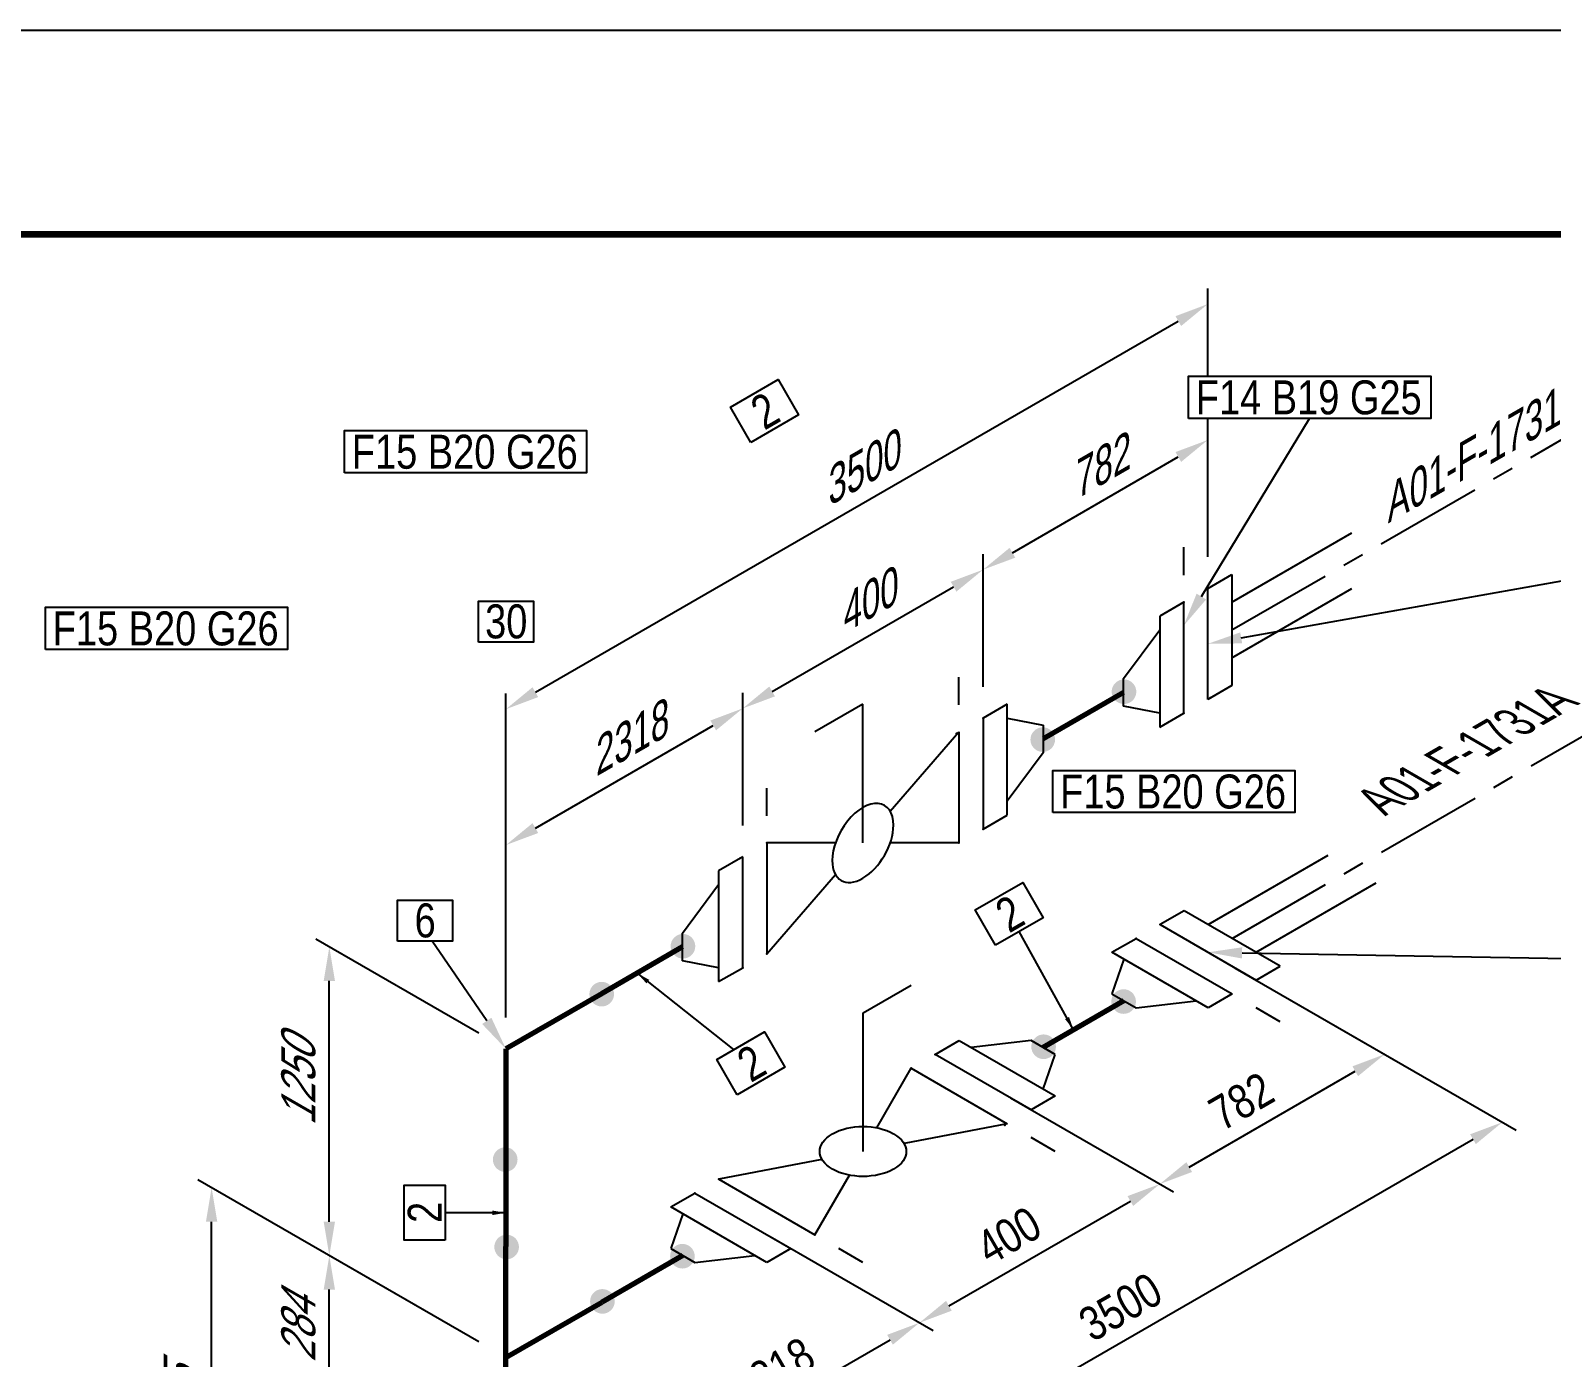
# Model space of a CAD drawing. Header units: millimetres. Extents: x 0 to 594, y 0 to 420.
# Drawn here: x 186 to 297.9, y 322.3 to 420 of the extents above; entities that cross this region are included whole.
import ezdxf
from ezdxf import colors
from ezdxf.entities.mleader import LeaderData, LeaderLine
from ezdxf.enums import TextEntityAlignment as Align
from ezdxf.math import Vec2, Vec3

# ---------------------------------------------------------------- set-up
doc = ezdxf.new("R2010")
doc.units = ezdxf.units.MM
doc.header["$LTSCALE"] = 0.25
doc.linetypes.add('CENTER', pattern=[50.800000000000004, 31.75, -6.35, 6.35, -6.35])
doc.linetypes.add('DASHED2', pattern=[9.524999999999999, 6.35, -3.175])
for name, color, linetype in [('기기', 6, 'Continuous'), ('밸브', 4, 'Continuous'), ('연속', 7, 'DASHED2'), ('열 추적 선', 7, 'CENTER'), ('용접', 1, 'Continuous'), ('주석', 7, 'Continuous'), ('치수', 1, 'Continuous')]:
    doc.layers.add(name, color=color, linetype=linetype)
doc.layers.add('파이프', color=3, linetype='Continuous', lineweight=70)
doc.styles.add('AdskIsoAnnotation', font='arial.ttf', dxfattribs={"width": 0.8, "height": 1})
doc.styles.add('AdskIsoMetric', font='arial.ttf', dxfattribs={"width": 0.8, "height": 2.5})
doc.styles.add('AdskIsoMetric-30', font='arial.ttf', dxfattribs={"width": 0.8, "height": 2.5})
doc.styles.add('AdskIsoMetric30', font='arial.ttf', dxfattribs={"width": 0.8, "oblique": 30, "height": 2.5})
doc.styles.get("Standard").update_dxf_attribs({"font": 'arial.ttf'})
doc.dimstyles.new('AdskIsoMetric', dxfattribs={"dimtxt": 2.5, "dimasz": 2.5, "dimexe": 1, "dimexo": 2, "dimgap": 0.8, "dimtad": 1, "dimdec": 0, "dimrnd": 1, "dimzin": 0, "dimdsep": 46, "dimtxsty": 'AdskIsoMetric', "dimcen": 0, "dimclrt": 7, "dimadec": 0, "dimazin": 0, "dimtfac": 1, "dimtdec": 0, "dimtmove": 1, "dimatfit": 3, "dimfxl": 0, "dimfrac": 2, "dimtolj": 1, "dimtzin": 0, "dimarcsym": 0})

# ---------------------------------------------------------------- blocks, each defined once
blk = doc.blocks.new('끝 장비-1-IsoRight')
at = {"color": 0, "linetype": 'ByBlock', "lineweight": -2, "extrusion": (0.7071067811865476, 0.408248290463863, -0.5773502691896257)}
for p, q in [((-0.08838834764831845, 0.1530931089239486), (-0.5303300858899107, 0.4082482904638631)), ((0, 0.2041241452319315), (-0.08838834764831843, 0.2551551815399144)), ((-0.08838834764831843, 0.2551551815399144), (-0.08838834764831845, -0.1530931089239486)), ((-0.0883883476483184, -0.0510310363079829), (-0.5303300858899107, 0.2041241452319315)), ((0, -0.2041241452319315), (0, 0.2041241452319315)), ((-0.08838834764831845, -0.1530931089239486), (0, -0.2041241452319315))]:
    blk.add_line(p, q, dxfattribs=at)
blk = doc.blocks.new('끝 장비-1-IsoLeft')
at = {"color": 0, "linetype": 'ByBlock', "lineweight": -2, "extrusion": (0, 0.816496580927726, 0.5773502691896257)}
for p, q in [((0, 0.1020620726159658), (-0.4419417382415925, 0.3572172541558802)), ((-0.1767766952966369, -1.308410382236479e-17), (-0.6187184335382294, 0.2551551815399145)), ((-0.2651650429449555, -0.05103103630798293), (0.08838834764831839, 0.1530931089239487)), ((0.08838834764831839, 0.1530931089239487), (0.1767766952966369, 0.1020620726159658)), ((0.1767766952966369, 0.1020620726159658), (-0.1767766952966369, -0.1020620726159658)), ((-0.1767766952966369, -0.1020620726159658), (-0.2651650429449555, -0.05103103630798293))]:
    blk.add_line(p, q, dxfattribs=at)
blk = doc.blocks.new('플랜지WN-1-IsoRight')
at = {"color": 0, "linetype": 'ByBlock', "lineweight": -2, "extrusion": (0.7071067811865476, 0.408248290463863, -0.5773502691896257)}
for p, q in [((0.02209708691207959, 0.1913663861549358), (0.110485434560398, 0.140335349846953)), ((0.02209708691207959, -0.2168819043089272), (0.02209708691207959, 0.1913663861549358)), ((0.02209708691207959, 0.1403353498469529), (-0.1104854345603981, 0.1148198316929615)), ((-0.1104854345603981, 0.1148198316929615), (-0.1104854345603981, 0.01275775907699575)), ((0.110485434560398, 0.140335349846953), (0.1104854345603982, -0.2679129406169102)), ((-0.1104854345603981, 0.01275775907699575), (0.0220970869120796, -0.1658508680009443)), ((0.1104854345603982, -0.2679129406169102), (0.02209708691207959, -0.2168819043089272))]:
    blk.add_line(p, q, dxfattribs=at)
blk = doc.blocks.new('플랜지WN-1-IsoLeft')
at = {"color": 0, "linetype": 'ByBlock', "lineweight": -2, "extrusion": (0, 0.816496580927726, 0.5773502691896257)}
for p, q in [((0.1988737822087165, 0.08930431353897009), (-0.1546796083845573, -0.1148198316929615)), ((-0.1546796083845574, 0.03827327723098715), (-0.06629126073623892, 0.08930431353897006)), ((-0.06629126073623892, 0.08930431353897006), (0.1546796083845573, 0.06378879538497864)), ((0.2872621298570351, 0.03827327723098715), (0.1988737822087165, 0.08930431353897009)), ((-0.1104854345603981, -0.08930431353897006), (-0.1546796083845574, 0.03827327723098715)), ((-0.06629126073623881, -0.1658508680009444), (0.2872621298570351, 0.03827327723098715)), ((-0.1546796083845573, -0.1148198316929615), (-0.06629126073623881, -0.1658508680009444))]:
    blk.add_line(p, q, dxfattribs=at)
blk = doc.blocks.new('개스킷-1-IsoRight')
at = {"color": 0, "linetype": 'ByBlock', "lineweight": -2, "extrusion": (1, 0, 0)}
for p in [(-0.04419417382415923, 0.2296396633859229), (0.04419417382415922, 0.1786086270779401), (-0.05293575327064105, -0.1735616738313713), (0.04419417382415925, -0.229639663385923)]:
    blk.add_point(p, dxfattribs=at)
blk = doc.blocks.new('개스킷-1-IsoLeft')
at = {"color": 0, "linetype": 'ByBlock', "lineweight": -2}
for p in [(0.1238409420259958, 0.132624544016526), (0.2209708691207962, 0.07654655446197435), (-0.2209708691207961, -0.07654655446197436), (-0.1325825214724777, -0.1275775907699572)]:
    blk.add_point(p, dxfattribs=at)
blk = doc.blocks.new('볼 밸브-1-IsoRight')
at = {"color": 0, "linetype": 'ByBlock', "lineweight": -2, "extrusion": (0.7071067811865476, 0.408248290463863, -0.5773502691896257)}
for p, q in [((-0.1005874048326692, 0.1163530573035437), (-0.3535533905862022, 0.4082482904577395)), ((-0.3535533905862022, 0.4082482904577395), (-0.3535533905862023, -2.041971206370991e-12)), ((0.1006348176480118, 6.81143462079328e-05), (0.3535533905932738, -2.040790848612922e-12)), ((-0.3535533905862023, -2.041971206370991e-12), (-0.1006347621483478, -6.82743933664705e-05)), ((0.3535533905932738, -2.040790848612922e-12), (0.3535533905932738, -0.4082482904618222)), ((0.1125395395231741, -0.06497473343818105), (0.1125395395231741, -0.06497473343818105)), ((0.3535533905932738, -0.4082482904618222), (0.1006820197096957, -0.116189436065043))]:
    blk.add_line(p, q, dxfattribs=at)
at = {"linetype": 'ByBlock', "extrusion": (-1.922962686383564e-16, -1.110223024625157e-16, -0.9999999999999997)}
for centre, start_param, end_param in [((3.535769712332928e-12, -2.041302889302434e-12), -0.7853981633974483, 2.356194490192345), ((3.535769712332928e-12, -2.041274034724402e-12), 2.356194490192345, 5.497787143782137)]:
    blk.add_ellipse(centre, major_axis=(-0.07957747154594771, 0.1378322238554481), ratio=0.5773502691896256, start_param=start_param, end_param=end_param, dxfattribs=at)
blk = doc.blocks.new('Operator_Lever-2-IsoLeft')
at = {"color": 0, "linetype": 'ByBlock', "lineweight": -2, "extrusion": (0, -0.816496580927726, -0.5773502691896257)}
for p, q in [((0, 0), (0.4419417382415924, 0.2551551815399143)), ((0.4419417382415924, 0.2551551815399143), (0.6187184335382292, 0.1530931089239486))]:
    blk.add_line(p, q, dxfattribs=at)
blk = doc.blocks.new('볼 밸브-1-IsoLeft')
at = {"color": 0, "linetype": 'ByBlock', "lineweight": -2, "extrusion": (0, 0.816496580927726, 0.5773502691896257)}
for p, q in [((-0.5303300858810719, 0.1020620726129034), (-0.1767766952913329, 0.3061862178427942)), ((-0.1767766952913329, 0.3061862178427942), (-0.05025825371509063, 0.08718639772095713)), ((-0.1510584058491899, 0.02893471923406927), (-0.5303300858810719, 0.1020620726129034)), ((0.5303300858881435, -0.1020620726169861), (0.1509640131385629, -0.0290984687404005)), ((0.05025842006982772, -0.08718636576149677), (0.1767766952984044, -0.3061862178468769)), ((0.1125395395231741, -0.06497473343818108), (0.1125395395231741, -0.06497473343818108)), ((0.1767766952984044, -0.3061862178468769), (0.5303300858881435, -0.1020620726169861))]:
    blk.add_line(p, q, dxfattribs=at)
at = {"linetype": 'ByBlock'}
for centre, start_param, end_param in [((3.535705015120946e-12, -2.041414948160695e-12), -0.7853981633976208, 2.356194490192173), ((3.535680026323355e-12, -2.041429375449711e-12), 2.356194490192173, 5.497787143781965)]:
    blk.add_ellipse(centre, major_axis=(-0.1591549430918954, -9.505841766768172e-15), ratio=0.5773502691896257, start_param=start_param, end_param=end_param, dxfattribs=at)
blk = doc.blocks.new('Operator_Lever-1-IsoLeft')
at = {"color": 0, "linetype": 'ByBlock', "lineweight": -2, "extrusion": (0, 0.816496580927726, 0.5773502691896257)}
for p, q in [((0, 0), (-0.4419417382415922, -0.2551551815399145)), ((-0.4419417382415922, -0.2551551815399145), (-0.2651650429449552, -0.3572172541558802))]:
    blk.add_line(p, q, dxfattribs=at)
blk = doc.blocks.new('*D98')
at = {"layer": 'Defpoints', "color": 0}
for p in [(238.4047555086654, 332.410084324947), (251.3951365654217, 324.9100843249285), (220.9768559470044, 322.3480818216835)]:
    blk.add_point(p, dxfattribs=at)
at = {"layer": '치수', "color": 0, "lineweight": -2}
for p, q in [((240.4047555086657, 331.2553837865638), (252.3951365654218, 324.3327340557369)), ((236.1323005132251, 316.0980818216588), (249.2300730559567, 323.6600843249352)), ((222.9768559470048, 321.1933812833004), (234.9672370037602, 314.2707315524739))]:
    blk.add_line(p, q, dxfattribs=at)
at = {"layer": '치수', "color": 0}
for points in [[(249.0217397226245, 324.0209282431794), (249.4384063892889, 323.2992404066911), (251.3951365654217, 324.9100843249285)], [(235.9239671798928, 316.458925739903), (236.3406338465573, 315.7372379034147), (233.9672370037601, 314.8480818216655)]]:
    blk.add_solid(points, dxfattribs=at)
at = {"layer": '치수', "color": 7, "insert": (240.634005063591, 321.3150239910005), "char_height": 2.5, "attachment_point": 5, "rotation": 29.99999999982226, "style": 'AdskIsoMetric-30'}
blk.add_mtext('\\A1;2318', dxfattribs=at)
blk = doc.blocks.new('*D99')
at = {"layer": 'Defpoints', "color": 0}
for p in [(256.0824250383753, 342.616291586499), (269.0728060951484, 335.11629158649), (238.4047555086653, 332.410084324947)]:
    blk.add_point(p, dxfattribs=at)
at = {"layer": '치수', "color": 0, "lineweight": -2}
for p, q in [((258.0824250383781, 341.4615910481173), (270.0728060951498, 334.5389413172992)), ((253.5602000749042, 326.160084324931), (266.9077425856836, 333.8662915864965)), ((240.4047555086681, 331.2553837865653), (252.3951365654408, 324.3327340557466))]:
    blk.add_line(p, q, dxfattribs=at)
at = {"layer": '치수', "color": 0}
for points in [[(266.6994092523513, 334.2271355047406), (267.1160759190158, 333.5054476682524), (269.0728060951484, 335.11629158649)], [(253.351866741572, 326.5209282431751), (253.7685334082365, 325.7992404066869), (251.3951365654394, 324.9100843249374)]]:
    blk.add_solid(points, dxfattribs=at)
at = {"layer": '치수', "color": 7, "insert": (257.9676718170342, 331.3216365897587), "char_height": 2.5, "attachment_point": 5, "rotation": 29.99999999982936, "style": 'AdskIsoMetric-30'}
blk.add_mtext('\\A1;400', dxfattribs=at)
blk = doc.blocks.new('개스킷 해치 표식-1-IsoRight')
at = {"linetype": 'ByBlock', "lineweight": -2, "extrusion": (0.7071067811865476, 0.408248290463863, -0.5773502691896257)}
blk.add_line((0, 0), (-1.040834085586084e-17, 0.1020620726159658), dxfattribs=at)
blk = doc.blocks.new('*D100')
at = {"layer": 'Defpoints', "color": 0}
for p in [(272.6264411235686, 352.1679837266975), (285.6168221803309, 344.6679837266825), (256.0824250383754, 342.6162915864989)]:
    blk.add_point(p, dxfattribs=at)
at = {"layer": '치수', "color": 0, "lineweight": -2}
for p, q in [((274.6264411235697, 351.0132831883149), (286.6168221803314, 344.0906334574912)), ((271.2378696046028, 336.3662915864774), (283.4517586708662, 343.4179837266889)), ((258.0824250383765, 341.4615910481164), (270.0728060951386, 334.5389413172925))]:
    blk.add_line(p, q, dxfattribs=at)
at = {"layer": '치수', "color": 0}
for points in [[(283.2434253375339, 343.778827644933), (283.6600920041984, 343.0571398084447), (285.6168221803309, 344.6679837266825)], [(271.0295362712705, 336.7271355047215), (271.446202937935, 336.0054476682333), (269.0728060951379, 335.1162915864837)]]:
    blk.add_solid(points, dxfattribs=at)
at = {"layer": '치수', "color": 7, "insert": (275.0776619641711, 341.2010785742865), "char_height": 2.5, "attachment_point": 5, "rotation": 29.999999999831434, "style": 'AdskIsoMetric-30'}
blk.add_mtext('\\A1;782', dxfattribs=at)
blk = doc.blocks.new('*D101')
at = {"layer": 'Defpoints', "color": 0}
for p in [(272.6264411235686, 352.1679837266975), (294.2770762181628, 339.6679837266727), (220.9768559470044, 322.3480818216834)]:
    blk.add_point(p, dxfattribs=at)
at = {"layer": '치수', "color": 0, "lineweight": -2}
for p, q in [((274.6264411235693, 351.0132831883146), (295.2770762181631, 339.0906334574813)), ((244.792554551066, 311.0980818216508), (292.112012708698, 338.4179837266792)), ((222.9768559470051, 321.1933812833006), (243.6274910416016, 309.2707315524658))]:
    blk.add_line(p, q, dxfattribs=at)
at = {"layer": '치수', "color": 0}
for points in [[(291.9036793753658, 338.7788276449233), (292.3203460420303, 338.057139808435), (294.2770762181628, 339.6679837266727)], [(244.5842212177338, 311.4589257398949), (245.0008878843983, 310.7372379034067), (242.6274910416012, 309.8480818216572)]]:
    blk.add_solid(points, dxfattribs=at)
at = {"layer": '치수', "color": 7, "insert": (266.185984116622, 326.0664814082125), "char_height": 2.5, "attachment_point": 5, "rotation": 29.999999999829566, "style": 'AdskIsoMetric-30'}
blk.add_mtext('\\A1;3500', dxfattribs=at)
blk = doc.blocks.new('*D102')
at = {"layer": 'Defpoints', "color": 0}
for p in [(238.3922537776937, 370.1126505488319), (238.3922537777016, 359.1951334534567), (220.9768559470507, 345.0578659232236)]:
    blk.add_point(p, dxfattribs=at)
at = {"layer": '치수', "color": 0, "lineweight": -2}
for p, q in [((238.3922537776999, 361.5045345302163), (238.3922537776928, 371.2673510872118)), ((223.1419194564989, 361.3078659232263), (236.2271902682345, 368.8626505488285)), ((220.976855947049, 347.3672669999833), (220.976855947039, 361.2125664616027))]:
    blk.add_line(p, q, dxfattribs=at)
at = {"layer": '치수', "color": 0}
for points in [[(236.0188569349006, 369.2234944670717), (236.4355236015684, 368.5018066305853), (238.3922537776937, 370.1126505488319)], [(222.933586123165, 361.6687098414695), (223.3502527898328, 360.9470220049831), (220.9768559470398, 360.0578659232228)]]:
    blk.add_solid(points, dxfattribs=at)
at = {"layer": '치수', "color": 7, "insert": (229.6845548623763, 367.7031400714305), "char_height": 2.5, "attachment_point": 5, "rotation": 30.000000000090292, "style": 'AdskIsoMetric30'}
blk.add_mtext('\\A1;2318', dxfattribs=at)
blk = doc.blocks.new('*D103')
at = {"layer": 'Defpoints', "color": 0}
for p in [(256.0699233073399, 380.3188578104422), (256.0699233073345, 369.4013407150771), (238.3922537777017, 359.1951334534687)]:
    blk.add_point(p, dxfattribs=at)
at = {"layer": '치수', "color": 0, "lineweight": -2}
for p, q in [((256.0699233073357, 371.7107417918376), (256.0699233073405, 381.4735583488225)), ((240.557317287167, 371.3626505488425), (253.90485979788, 379.0688578104401)), ((238.3922537777028, 361.5045345302291), (238.3922537777077, 371.2673510872206))]:
    blk.add_line(p, q, dxfattribs=at)
at = {"layer": '치수', "color": 0}
for points in [[(253.6965264645464, 379.4297017286834), (254.1131931312137, 378.7080138921967), (256.0699233073399, 380.3188578104422)], [(240.3489839538333, 371.7234944670857), (240.7656506205007, 371.0018066305992), (238.3922537777071, 370.1126505488403)]]:
    blk.add_solid(points, dxfattribs=at)
at = {"layer": '치수', "color": 7, "insert": (247.2310885425181, 377.832651447729), "char_height": 2.5, "attachment_point": 5, "rotation": 30.000000000056275, "style": 'AdskIsoMetric30'}
blk.add_mtext('\\A1;400', dxfattribs=at)
blk = doc.blocks.new('개스킷 해치 표식-1-IsoLeft')
at = {"linetype": 'ByBlock', "lineweight": -2, "extrusion": (0, 0.816496580927726, 0.5773502691896257)}
blk.add_line((0, 0), (-0.08838834764831846, -0.05103103630798289), dxfattribs=at)
blk = doc.blocks.new('*D104')
at = {"layer": 'Defpoints', "color": 0}
for p in [(272.601437661528, 389.8633320729806), (272.6014376615281, 378.9458149776066), (256.0699233073344, 369.4013407150771)]:
    blk.add_point(p, dxfattribs=at)
at = {"layer": '치수', "color": 0, "lineweight": -2}
for p, q in [((272.6014376615281, 381.2552160543672), (272.601437661528, 391.0180326113609)), ((258.2349868167934, 381.5688578104425), (270.4363741520689, 388.6133320729771)), ((256.0699233073344, 371.7107417918378), (256.0699233073344, 381.4735583488193))]:
    blk.add_line(p, q, dxfattribs=at)
at = {"layer": '치수', "color": 0}
for points in [[(270.228040818735, 388.9741759912202), (270.6447074854028, 388.252488154734), (272.601437661528, 389.8633320729806)], [(258.0266534834595, 381.9297017286857), (258.4433201501273, 381.2080138921993), (256.0699233073344, 380.318857810439)]]:
    blk.add_solid(points, dxfattribs=at)
at = {"layer": '치수', "color": 7, "insert": (264.3356804844311, 387.7089767771115), "char_height": 2.5, "attachment_point": 5, "rotation": 30.000000000093003, "style": 'AdskIsoMetric30'}
blk.add_mtext('\\A1;782', dxfattribs=at)
blk = doc.blocks.new('*D105')
at = {"layer": 'Defpoints', "color": 0}
for p in [(272.60143766152, 399.8633320729781), (272.6014376615331, 378.9458149776095), (220.9768559470507, 345.0578659232235)]:
    blk.add_point(p, dxfattribs=at)
at = {"layer": '치수', "color": 0, "lineweight": -2}
for p, q in [((272.6014376615316, 381.255216054369), (272.6014376615192, 401.0180326113579)), ((223.1419194564944, 371.3078659232257), (270.4363741520606, 398.6133320729751)), ((220.9768559470492, 347.367266999983), (220.9768559470343, 371.2125664616025))]:
    blk.add_line(p, q, dxfattribs=at)
at = {"layer": '치수', "color": 0}
for points in [[(270.2280408187268, 398.9741759912183), (270.6447074853944, 398.2524881547319), (272.60143766152, 399.8633320729781)], [(222.9335861231606, 371.668709841469), (223.3502527898282, 370.9470220049825), (220.976855947035, 370.0578659232227)]]:
    blk.add_solid(points, dxfattribs=at)
at = {"layer": '치수', "color": 7, "insert": (246.789146804292, 387.5774962661899), "char_height": 2.5, "attachment_point": 5, "rotation": 30.00000000007966, "style": 'AdskIsoMetric30'}
blk.add_mtext('\\A1;3500', dxfattribs=at)
blk = doc.blocks.new('*D85')
at = {"layer": 'Defpoints', "color": 0}
for p in [(207.9864748902227, 329.8480818216762), (220.9768559470045, 322.3480818216836), (217.4413220410306, 310.7288098688572)]:
    blk.add_point(p, dxfattribs=at)
at = {"layer": '치수', "color": 0, "lineweight": -2}
for p, q in [((218.9768559470045, 323.5027823600603), (206.9864748902227, 330.4254320908645)), ((207.9864748902227, 318.6875684165111), (207.9864748902227, 327.3480818216762)), ((215.4413220410306, 311.8835104072339), (206.9864748902227, 316.7649186856995))]:
    blk.add_line(p, q, dxfattribs=at)
at = {"layer": '치수', "color": 0}
for points in [[(207.569808223556, 327.3480818216762), (208.4031415568893, 327.3480818216762), (207.9864748902227, 329.8480818216762)], [(207.569808223556, 318.6875684165111), (208.4031415568894, 318.6875684165111), (207.9864748902227, 316.1875684165111)]]:
    blk.add_solid(points, dxfattribs=at)
at = {"layer": '치수', "color": 7, "insert": (205.7193227166738, 324.3267660368167), "char_height": 2.5, "attachment_point": 5, "rotation": 90, "style": 'AdskIsoMetric30'}
blk.add_mtext('\\A1;284', dxfattribs=at)
blk = doc.blocks.new('*D107')
at = {"layer": 'Defpoints', "color": 0}
for p in [(207.9864748902484, 352.5578659232131), (220.9768559470508, 345.0578659232237), (220.9768559470045, 322.3480818216836)]:
    blk.add_point(p, dxfattribs=at)
at = {"layer": '치수', "color": 0, "lineweight": -2}
for p, q in [((218.9768559470508, 346.2125664615981), (206.9864748902484, 353.1352161924003)), ((207.9864748902484, 332.3480818216462), (207.9864748902484, 350.0578659232131)), ((218.9768559470045, 323.502782360058), (206.9864748902484, 330.4254320908335))]:
    blk.add_line(p, q, dxfattribs=at)
at = {"layer": '치수', "color": 0}
for points in [[(207.5698082235817, 350.0578659232131), (208.403141556915, 350.0578659232131), (207.9864748902484, 352.5578659232131)], [(207.5698082235817, 332.3480818216462), (208.403141556915, 332.3480818216462), (207.9864748902484, 329.8480818216462)]]:
    blk.add_solid(points, dxfattribs=at)
at = {"layer": '치수', "color": 7, "insert": (205.7201753770029, 342.5114225064974), "char_height": 2.5, "attachment_point": 5, "rotation": 90, "style": 'AdskIsoMetric30'}
blk.add_mtext('\\A1;1250', dxfattribs=at)
blk = doc.blocks.new('*D108')
at = {"layer": 'Defpoints', "color": 0}
for p in [(199.3262208523453, 334.848081821671), (220.9768559470045, 322.3480818216836), (220.9768559469479, 288.275153893318)]:
    blk.add_point(p, dxfattribs=at)
at = {"layer": '치수', "color": 0, "lineweight": -2}
for p, q in [((218.9768559470045, 323.5027823600591), (198.3262208523453, 335.4254320908588)), ((199.3262208523453, 303.2751538932728), (199.3262208523453, 332.348081821671))]:
    blk.add_line(p, q, dxfattribs=at)
at = {"layer": '치수', "color": 0}
for points in [[(198.9095541856786, 332.348081821671), (199.7428875190119, 332.348081821671), (199.3262208523453, 334.848081821671)], [(198.9095541856786, 303.2751538932728), (199.742887519012, 303.2751538932728), (199.3262208523453, 300.7751538932728)]]:
    blk.add_solid(points, dxfattribs=at)
at = {"layer": '치수', "color": 7, "insert": (197.0599213391095, 319.1200664915563), "char_height": 2.5, "attachment_point": 5, "rotation": 90, "style": 'AdskIsoMetric30'}
blk.add_mtext('\\A1;615', dxfattribs=at)
blk = doc.blocks.new('티-1-Iso2DSkew0')
at = {"color": 0, "linetype": 'ByBlock', "lineweight": -2, "extrusion": (-0.7071067811875765, 0.408248290463863, -0.5773502691883655)}
for p, q in [((0, 0), (7.107203714440402e-12, 8.164965809263542)), ((0, 0), (7.071067811855186, 4.082482904602987)), ((-1.286171169567751e-11, -8.164965809254983), (0, 0))]:
    blk.add_line(p, q, dxfattribs=at)
blk = doc.blocks.new('엘보우-2-Iso2DSkew90')
at = {"color": 0, "linetype": 'ByBlock', "lineweight": -2, "extrusion": (0.7071067811875765, -0.4082482904650512, 0.5773502691875254)}
for p, q in [((7.071067811855187, 4.08248290464457), (7.071065753981324e-05, 4.082481716530542e-05)), ((-1.724386285888516e-15, -8.16496343313094e-05), (-1.543121186386998e-11, -8.164965809268349)), ((-1.724447272260718e-15, -8.164963433312242e-05), (-1.724447272260718e-15, -8.164963433312242e-05))]:
    blk.add_line(p, q, dxfattribs=at)
blk = doc.blocks.new('Buttweld')
at = {"lineweight": -2}
blk.add_hatch(color=0, dxfattribs=at).paths.add_polyline_path([(0.04399514976077742, -0.002606086945810659), (0.04330731180660574, 0.005255936846196026), (0.04126469755226539, 0.01287907702365859), (0.03792937079826185, 0.02003170832977988), (0.03340267376025871, 0.0264965016817295), (0.02782214783713649, 0.03207702760485173), (0.02135735448518687, 0.03660372464285486), (0.01420472317906558, 0.03993905139685841), (0.006581583001603011, 0.04198166565119876), (-0.001280440790403681, 0.04266950360537045), (-0.009142464582410366, 0.04198166565119876), (-0.01676560475987293, 0.03993905139685841), (-0.02391823606599422, 0.03660372464285487), (-0.03038302941794385, 0.03207702760485173), (-0.03596355534106607, 0.02649650168172951), (-0.04049025237906921, 0.02003170832977988), (-0.04382557913307276, 0.0128790770236586), (-0.0458681933874131, 0.005255936846196026), (-0.04655603134158478, -0.002606086945810653), (-0.0458681933874131, -0.01046811073781733), (-0.04382557913307276, -0.01809125091527991), (-0.04049025237906921, -0.02524388222140119), (-0.03596355534106607, -0.03170867557335082), (-0.03038302941794385, -0.03728920149647304), (-0.02391823606599425, -0.04181589853447618), (-0.01676560475987292, -0.04515122528847974), (-0.009142464582410366, -0.04719383954282007), (-0.001280440790403688, -0.04788167749699176), (0.006581583001602991, -0.04719383954282008), (0.01420472317906554, -0.04515122528847974), (0.02135735448518687, -0.04181589853447618), (0.02782214783713648, -0.03728920149647305), (0.0334026737602587, -0.03170867557335083), (0.03792937079826184, -0.02524388222140123), (0.04126469755226539, -0.0180912509152799), (0.04330731180660574, -0.01046811073781735)], is_closed=False, flags=0)
blk = doc.blocks.new('AnnoRect')
at = {"color": 0, "linetype": 'ByBlock', "lineweight": -2}
blk.add_wipeout([(-0.8095147142857141, -0.5999939999999999), (-0.8095147142857141, 0.5999939999999997), (0.8095147142857136, 0.5999939999999997), (0.8095147142857136, -0.5999939999999997)], dxfattribs=at)
blk.add_lwpolyline([(-0.8095147142857141, -0.5999939999999999), (-0.8095147142857141, 0.5999940000000001), (0.8095147142857141, 0.5999940000000004), (0.8095147142857141, -0.5999939999999997)], close=True, dxfattribs=at)
at = {"color": 0, "linetype": 'ByBlock', "lineweight": -2, "style": 'AdskIsoAnnotation', "width": 0.8}
blk.add_attdef('XX', text='', height=1, dxfattribs=at).set_placement((0, 0), align=Align.MIDDLE_CENTER)

msp = doc.modelspace()

# ---------------------------------------------------------------- linework, layer by layer
msp.add_lwpolyline([(0, 0), (594, 0), (594, 420), (0, 420)], close=True)
at = {"const_width": 0.5}
msp.add_lwpolyline([(15, 15), (579, 15), (579, 405.0000000000001), (15, 405)], close=True, dxfattribs=at)
at = {"layer": '파이프'}
for points in [[(266.4142533261663, 371.2911595314129), (260.4893406897579, 367.8704096258464)], [(233.9728363953006, 352.5610987334315), (228.0479237589032, 349.140348827865)], [(266.4392567881703, 348.595811185149), (260.5018424207963, 345.1678434018852)], [(220.9768559470328, 336.8929001139316), (220.9768559470219, 330.5130476309444)], [(233.9853381262444, 329.8585325095649), (228.047923758874, 326.4305647262975)]]:
    msp.add_lwpolyline(points, dxfattribs=at)

# ---------------------------------------------------------------- block references
at = {"layer": '밸브', "xscale": 20, "yscale": 20, "zscale": 20}
for name, p, rotation in [('개스킷-1-IsoLeft', (271.7175541850551, 374.3530217098941), 239.9999999998556), ('플랜지WN-1-IsoLeft', (268.6239620173691, 372.5669354391177), 59.99999999994222), ('볼 밸브-1-IsoLeft', (247.2310885425181, 360.2157541796372), 240.0000000000361), ('Operator_Lever-1-IsoLeft', (247.2310885425181, 360.2157541796372), 240.0000000000361), ('플랜지WN-1-IsoLeft', (258.2796319985528, 366.5946337181439), 240.0000000000577), ('개스킷-1-IsoLeft', (255.1860398308615, 364.8085474473646), 59.99999999985557), ('개스킷-1-IsoLeft', (239.2761372541745, 355.6229609119098), 59.99999999985557), ('플랜지WN-1-IsoLeft', (236.182545086504, 353.8368746411304), 59.99999999999999), ('개스킷-1-IsoRight', (271.7425576470855, 351.6576733636236), 60.00000000014442), ('플랜지WN-1-IsoRight', (268.6489654793892, 349.8715870928472), 59.99999999988447), ('Operator_Lever-2-IsoLeft', (247.2435902735178, 337.5131879557215), 59.9999999999278), ('플랜지WN-1-IsoRight', (258.2921337295834, 343.8920674941866), 239.9999999998267), ('볼 밸브-1-IsoRight', (247.2435902735178, 337.5131879557215), 59.99999999989169), ('개스킷-1-IsoRight', (255.1985415618819, 342.1059812234132), 59.99999999985559), ('개스킷-1-IsoRight', (239.288638985159, 332.9203946880268), 60.00000000028883), ('플랜지WN-1-IsoRight', (236.1950468174523, 331.1343084172563), 59.99999999999999)]:
    msp.add_blockref(name, p, dxfattribs=dict(at, rotation=rotation))
at = {"layer": '연속', "xscale": 20, "yscale": 20, "zscale": 20}
for name, p, rotation in [('끝 장비-1-IsoLeft', (272.6014376615331, 374.8633320729769), 240.0000000000395), ('끝 장비-1-IsoRight', (272.6264411235686, 352.1679837266975), 239.9999999998962)]:
    msp.add_blockref(name, p, dxfattribs=dict(at, rotation=rotation))
at = {"layer": '용접', "xscale": 20, "yscale": 20, "zscale": 20}
for p, rotation in [((266.4142533261663, 371.2911595314092), 180), ((233.9728363953012, 352.5610987334279), 180), ((260.5018424207965, 345.1678434018892), 180), ((220.9768559470352, 336.8929001139315), 270), ((220.9768559470199, 330.5130476309459), 90), ((228.047923758875, 326.4305647263013), 180)]:
    msp.add_blockref('Buttweld', p, dxfattribs=dict(at, rotation=rotation))
for p in [(260.4893406897556, 367.8704096258465), (228.0479237589008, 349.1403488278593), (266.439256788171, 348.5958111851535), (233.9853381262444, 329.8585325095627)]:
    msp.add_blockref('Buttweld', p, dxfattribs=at)
at = {"layer": '치수', "xscale": 20, "yscale": 20, "zscale": 20}
for name, p, rotation in [('개스킷 해치 표식-1-IsoLeft', (270.8336707085667, 379.9251942514528), 240.0000000000463), ('개스킷 해치 표식-1-IsoLeft', (270.8336707085667, 379.9251942514528), 240.0000000000395), ('개스킷 해치 표식-1-IsoLeft', (254.3021563543784, 370.3807199889203), 240.0000000000288), ('개스킷 해치 표식-1-IsoLeft', (240.1600207306577, 362.2157541796193), 240.0000000000288), ('개스킷 해치 표식-1-IsoRight', (276.1262588841064, 348.106121548223), 239.999999999892), ('개스킷 해치 표식-1-IsoRight', (276.1262588841064, 348.106121548223), 239.9999999998962), ('개스킷 해치 표식-1-IsoRight', (259.5822427988926, 338.5544294080186), 239.9999999998989), ('개스킷 해치 표식-1-IsoRight', (245.4401071751411, 330.3894635987888), 239.9999999998989)]:
    msp.add_blockref(name, p, dxfattribs=dict(at, rotation=rotation))
at = {"layer": '파이프'}
for name, p in [('엘보우-2-Iso2DSkew90', (220.9768559470507, 345.0578659232236)), ('티-1-Iso2DSkew0', (220.9768559470044, 322.3480818216835))]:
    msp.add_blockref(name, p, dxfattribs=at)

# ---------------------------------------------------------------- texts
at = {"layer": '기기', "style": 'AdskIsoMetric-30', "oblique": 329.9999999999999, "width": 0.8}
msp.add_text('A01-F-1731A', height=2.5, rotation=30.00000000002962, dxfattribs=at).set_placement((285.6628229764788, 362.1775244603389))

# ---------------------------------------------------------------- dimensions: what is measured, and where the dimension line sits
at = {"layer": '치수'}
for base, p1, p2, angle, text, override, picture, middle in [((272.60143766152, 399.8633320729781), (220.9768559470507, 345.0578659232236), (272.6014376615331, 378.9458149776096), 30.00000000007966, '3500', {"dimtad": 0, "dimlfac": 56.77009887918716, "dimtxsty": 'AdskIsoMetric30', "dimse1": 0, "dimse2": 0, "dimsd1": 0, "dimsd2": 0, "dimtmove": 1}, '*D105', (246.789146804292, 387.5774962661899)), ((272.601437661528, 389.8633320729806), (256.0699233073344, 369.4013407150771), (272.6014376615281, 378.9458149776066), 30.000000000093, '782', {"dimtad": 0, "dimlfac": 40.97247676972495, "dimtxsty": 'AdskIsoMetric30', "dimse1": 0, "dimse2": 0, "dimsd1": 0, "dimsd2": 0, "dimtmove": 1}, '*D104', (264.3356804844311, 387.7089767771115)), ((256.0699233073399, 380.3188578104422), (238.3922537777016, 359.1951334534686), (256.0699233073344, 369.4013407150771), 30.00000000005627, '400', {"dimtad": 0, "dimlfac": 19.59836743202797, "dimtxsty": 'AdskIsoMetric30', "dimse1": 0, "dimse2": 0, "dimsd1": 0, "dimsd2": 0, "dimtmove": 1}, '*D103', (247.2310885425181, 377.832651447729)), ((238.3922537776937, 370.1126505488319), (220.9768559470507, 345.0578659232236), (238.3922537777016, 359.1951334534567), 30.0000000000903, '2318', {"dimtad": 0, "dimlfac": 104.6385403689109, "dimtxsty": 'AdskIsoMetric30', "dimse1": 0, "dimse2": 0, "dimsd1": 0, "dimsd2": 0, "dimtmove": 1}, '*D102', (229.6845548623763, 367.7031400714305)), ((207.9864748902484, 352.5578659232131), (220.9768559470044, 322.3480818216835), (220.9768559470507, 345.0578659232236), 89.99999999989578, '1250', {"dimtad": 0, "dimlfac": 55.04235506647682, "dimtxsty": 'AdskIsoMetric30', "dimse1": 0, "dimse2": 0, "dimsd1": 0, "dimsd2": 0, "dimtmove": 1}, '*D107', (205.7201753770029, 342.5114225064974)), ((294.2770762181628, 339.6679837266727), (220.9768559470044, 322.3480818216835), (272.6264411235686, 352.1679837266975), 29.99999999982956, '3500', {"dimtad": 0, "dimlfac": 58.68563905961746, "dimtxsty": 'AdskIsoMetric-30', "dimse1": 0, "dimse2": 0, "dimsd1": 0, "dimsd2": 0, "dimtmove": 1}, '*D101', (266.185984116622, 326.0664814082125)), ((285.6168221803309, 344.6679837266825), (256.0824250383754, 342.616291586499), (272.6264411235686, 352.1679837266975), 29.99999999983143, '782', {"dimtad": 0, "dimlfac": 40.94151531038212, "dimtxsty": 'AdskIsoMetric-30', "dimse1": 0, "dimse2": 0, "dimsd1": 0, "dimsd2": 0, "dimtmove": 1}, '*D100', (275.0776619641711, 341.2010785742865)), ((269.0728060951484, 335.11629158649), (238.4047555086654, 332.410084324947), (256.0824250383754, 342.616291586499), 29.99999999982937, '400', {"dimtad": 0, "dimlfac": 19.59836743199091, "dimtxsty": 'AdskIsoMetric-30', "dimse1": 0, "dimse2": 0, "dimsd1": 0, "dimsd2": 0, "dimtmove": 1}, '*D99', (257.9676718170342, 331.3216365897587)), ((199.3262208523453, 334.848081821671), (220.9768559469478, 288.2751538933179), (220.9768559470044, 322.3480818216835), 89.99999999989578, '615', {"dimtad": 0, "dimlfac": 18.03624276997902, "dimtxsty": 'AdskIsoMetric30', "dimse1": 1, "dimse2": 0, "dimsd1": 0, "dimsd2": 0, "dimtmove": 1}, '*D108', (197.0599213391095, 319.1200664915563)), ((251.3951365654217, 324.9100843249285), (220.9768559470044, 322.3480818216835), (238.4047555086654, 332.410084324947), 29.99999999982226, '2318', {"dimtad": 0, "dimlfac": 115.1772969265279, "dimtxsty": 'AdskIsoMetric-30', "dimse1": 0, "dimse2": 0, "dimsd1": 0, "dimsd2": 0, "dimtmove": 1}, '*D98', (240.634005063591, 321.3150239910005)), ((207.9864748902227, 329.8480818216762), (217.4413220410305, 310.7288098688571), (220.9768559470044, 322.3480818216835), 89.99999999988927, '284', {"dimtad": 0, "dimlfac": 24.47206685190219, "dimtxsty": 'AdskIsoMetric30', "dimse1": 0, "dimse2": 0, "dimsd1": 0, "dimsd2": 0, "dimtmove": 1}, '*D85', (205.7193227166738, 324.3267660368167))]:
    dim = msp.add_linear_dim(base=base, p1=p1, p2=p2, angle=angle, text=text, dimstyle='AdskIsoMetric', override=override, dxfattribs=at)
    dim.commit()
    dim.dimension.update_dxf_attribs({"geometry": picture, "text_midpoint": middle, "dimtype": 160})

# ---------------------------------------------------------------- leaders
at = {"layer": '주석'}
ml = msp.add_multileader_mtext('Standard', dxfattribs=at)
ml.set_content('')
ml.set_leader_properties()
ml.build(insert=Vec2(0, 0))
ml.multileader.update_dxf_attribs({"dogleg_length": 3.061862178478973, "arrow_head_size": 2.5})
ctx = ml.context
ctx.base_point, ctx.arrow_head_size, ctx.plane_origin = Vec3(375.0618643014862, 392.5865970219879), 2.5, Vec3(2.123008698617923e-06, -6.798160612936559e-07)
notes = []
notes.append((ctx, [(0, (1, 1, 0), (372.0000021230072, 392.5865970219879), (1, 0), 3.061862178478973, [(0, [(272.6014376615331, 374.8633320729769)], 0, [])])]))
ctx.mtext, ml.multileader.dxf.content_type = None, 0
ml = msp.add_multileader_mtext('Standard', dxfattribs=at)
ml.set_content('')
ml.set_leader_properties()
ml.build(insert=Vec2(0, 0))
ml.multileader.update_dxf_attribs({"dogleg_length": 0, "arrow_head_size": 2.5})
ctx = ml.context
ctx.base_point, ctx.arrow_head_size, ctx.plane_origin = Vec3(280.0893659875302, 391.4488552137685), 2.5, Vec3(2.123008698617923e-06, -6.798160612936559e-07)
notes.append((ctx, [(0, (1, 1, 0), (280.0893659875302, 391.4488552137685), (-1, 0), 0, [(0, [(270.8336707085848, 376.2060171794126)], 0, [])])]))
ctx.mtext, ml.multileader.dxf.content_type = None, 0
ml = msp.add_multileader_mtext('Standard', dxfattribs=at)
ml.set_content('')
ml.set_leader_properties()
ml.build(insert=Vec2(0, 0))
ml.multileader.update_dxf_attribs({"dogleg_length": 0, "arrow_head_size": 0})
ctx = ml.context
ctx.base_point, ctx.arrow_head_size, ctx.plane_origin = Vec3(258.7273985340275, 353.6879283468114), 0, Vec3(2.123008698617923e-06, -6.798160612936559e-07)
notes.append((ctx, [(0, (1, 1, 0), (258.7273985340275, 353.6879283468114), (-1, 0), 0, [(0, [(262.7357962800423, 346.4576172638701)], 0, [])])]))
ctx.mtext, ml.multileader.dxf.content_type = None, 0
ml = msp.add_multileader_mtext('Standard', dxfattribs=at)
ml.set_content('')
ml.set_leader_properties()
ml.build(insert=Vec2(0, 0))
ml.multileader.update_dxf_attribs({"dogleg_length": 0, "arrow_head_size": 2.5})
ctx = ml.context
ctx.base_point, ctx.arrow_head_size, ctx.plane_origin = Vec3(215.5555576785612, 352.9999993201839), 2.5, Vec3(2.123008698617923e-06, -6.798160612936559e-07)
notes.append((ctx, [(0, (1, 1, 0), (215.5555576785612, 352.9999993201839), (-1, 0), 0, [(0, [(220.9768559470507, 345.0578659232236)], 0, [])])]))
ctx.mtext, ml.multileader.dxf.content_type = None, 0
ml = msp.add_multileader_mtext('Standard', dxfattribs=at)
ml.set_content('')
ml.set_leader_properties()
ml.build(insert=Vec2(0, 0))
ml.multileader.update_dxf_attribs({"dogleg_length": 3.061862178478973, "arrow_head_size": 2.5})
ctx = ml.context
ctx.base_point, ctx.arrow_head_size, ctx.plane_origin = Vec3(310.0618643014829, 351.5865970219887), 2.5, Vec3(2.123008698617923e-06, -6.798160612936559e-07)
notes.append((ctx, [(0, (1, 1, 0), (307.0000021230039, 351.5865970219887), (1, 0), 3.061862178478973, [(0, [(272.6264411235686, 352.1679837266975)], 0, [])])]))
ctx.mtext, ml.multileader.dxf.content_type = None, 0
ml = msp.add_multileader_mtext('Standard', dxfattribs=at)
ml.set_content('')
ml.set_leader_properties()
ml.build(insert=Vec2(0, 0))
ml.multileader.update_dxf_attribs({"dogleg_length": 0, "arrow_head_size": 0})
ctx = ml.context
ctx.base_point, ctx.arrow_head_size, ctx.plane_origin = Vec3(237.7360105839598, 345.002266951918), 0, Vec3(2.123008698617923e-06, -6.798160612936559e-07)
notes.append((ctx, [(0, (1, 1, 0), (237.7360105839598, 345.002266951918), (-1, 0), 0, [(0, [(230.634222114342, 350.6335488795839)], 0, [])])]))
ctx.mtext, ml.multileader.dxf.content_type = None, 0
ml = msp.add_multileader_mtext('Standard', dxfattribs=at)
ml.set_content('')
ml.set_leader_properties()
ml.build(insert=Vec2(0, 0))
ml.multileader.update_dxf_attribs({"dogleg_length": 0, "arrow_head_size": 0})
ctx = ml.context
ctx.base_point, ctx.arrow_head_size, ctx.plane_origin = Vec3(216.4999871230104, 332.999999320182), 0, Vec3(2.123008698617923e-06, -6.798160612936559e-07)
notes.append((ctx, [(0, (1, 1, 0), (216.4999871230104, 332.999999320182), (-1, 0), 0, [(0, [(220.976855947025, 332.999999320179)], 0, [])])]))
ctx.mtext, ml.multileader.dxf.content_type = None, 0
for ctx, leaders in notes:
    for number, flags, end, landing, length, lines in leaders:
        leader = LeaderData()
        leader.index, (leader.has_last_leader_line, leader.has_dogleg_vector, leader.attachment_direction) = number, flags
        leader.last_leader_point, leader.dogleg_vector, leader.dogleg_length = Vec3(end), Vec3(landing), length
        for number, points, colour, breaks in lines:
            line = LeaderLine()
            line.index, line.vertices, line.color, line.breaks = number, Vec3.list(points), colors.encode_raw_color(colour), breaks
            leader.lines.append(line)
        ctx.leaders.append(leader)

# ---------------------------------------------------------------- next in the draw order: block references
ref = msp.add_blockref('AnnoRect', (240.000002123008, 391.9999993201862), dxfattribs=dict(at, xscale=2.5, yscale=2.5, zscale=2.5, rotation=30.0000000000791))
ref.add_attrib('XX_001', '2', (239.983062344341, 390.5409360575918), dxfattribs={"layer": '0', "color": 0, "linetype": 'ByBlock', "lineweight": -2, "height": 2.5, "rotation": 30.0000000000791, "style": 'AdskIsoAnnotation', "width": 0.8})
ref = msp.add_blockref('AnnoRect', (280.0893659875317, 392.9999993201816), dxfattribs=dict(at, xscale=11.00738007380074, yscale=2.585266030013643, zscale=2.5))
ref.add_attrib('XX_001', 'F14 B19 G25', (271.7210167378727, 391.7499993201816), dxfattribs={"layer": '0', "color": 0, "linetype": 'ByBlock', "lineweight": -2, "height": 2.5, "style": 'AdskIsoAnnotation', "width": 0.8})
ref = msp.add_blockref('AnnoRect', (218.0000021230095, 388.9999993201849), dxfattribs=dict(at, xscale=10.99630996309963, yscale=2.585266030013643, zscale=2.5))
ref.add_attrib('XX_001', 'F15 B20 G26', (209.6398384122319, 387.7499993201849), dxfattribs={"layer": '0', "color": 0, "linetype": 'ByBlock', "lineweight": -2, "height": 2.5, "style": 'AdskIsoAnnotation', "width": 0.8})
ref = msp.add_blockref('AnnoRect', (196.0000021230057, 375.9999993201841), dxfattribs=dict(at, xscale=10.99630996309963, yscale=2.585266030013643, zscale=2.5))
ref.add_attrib('XX_001', 'F15 B20 G26', (187.6398384122281, 374.7499993201841), dxfattribs={"layer": '0', "color": 0, "linetype": 'ByBlock', "lineweight": -2, "height": 2.5, "style": 'AdskIsoAnnotation', "width": 0.8})
ref = msp.add_blockref('AnnoRect', (220.990862029495, 376.4999843201841), dxfattribs=dict(at, xscale=2.5, yscale=2.5, zscale=2.5))
ref.add_attrib('XX_001', '30', (219.4451594374077, 375.2670375261869), dxfattribs={"layer": '0', "color": 0, "linetype": 'ByBlock', "lineweight": -2, "height": 2.5, "style": 'AdskIsoAnnotation', "width": 0.8})
ref = msp.add_blockref('AnnoRect', (270.0983274050363, 363.9999993201847), dxfattribs=dict(at, xscale=10.99630996309963, yscale=2.585266030013643, zscale=2.5))
ref.add_attrib('XX_001', 'F15 B20 G26', (261.7381636942587, 362.7499993201847), dxfattribs={"layer": '0', "color": 0, "linetype": 'ByBlock', "lineweight": -2, "height": 2.5, "style": 'AdskIsoAnnotation', "width": 0.8})
ref = msp.add_blockref('AnnoRect', (258.0000021230111, 354.9999993201808), dxfattribs=dict(at, xscale=2.5, yscale=2.5, zscale=2.5, rotation=29.99999999982698))
ref.add_attrib('XX_001', '2', (257.9830623443377, 353.5409360575865), dxfattribs={"layer": '0', "color": 0, "linetype": 'ByBlock', "lineweight": -2, "height": 2.5, "rotation": 29.99999999982698, "style": 'AdskIsoAnnotation', "width": 0.8})
ref = msp.add_blockref('AnnoRect', (215.0237889087215, 354.4999843201863), dxfattribs=dict(at, xscale=2.5, yscale=2.5, zscale=2.5))
ref.add_attrib('XX_001', '6', (214.258441023319, 353.2661848658889), dxfattribs={"layer": '0', "color": 0, "linetype": 'ByBlock', "lineweight": -2, "height": 2.5, "style": 'AdskIsoAnnotation', "width": 0.8})
ref = msp.add_blockref('AnnoRect', (239.0000021230105, 343.9999993201829), dxfattribs=dict(at, xscale=2.5, yscale=2.5, zscale=2.5, rotation=30.0000000000791))
ref.add_attrib('XX_001', '2', (238.9830623443435, 342.5409360575885), dxfattribs={"layer": '0', "color": 0, "linetype": 'ByBlock', "lineweight": -2, "height": 2.5, "rotation": 30.0000000000791, "style": 'AdskIsoAnnotation', "width": 0.8})
ref = msp.add_blockref('AnnoRect', (215.0000021230064, 332.999999320188), dxfattribs=dict(at, xscale=2.5, yscale=2.5, zscale=2.5, rotation=89.99999999989618))
ref.add_attrib('XX_001', '2', (216.2551180848059, 332.2557974102266), dxfattribs={"layer": '0', "color": 0, "linetype": 'ByBlock', "lineweight": -2, "height": 2.5, "rotation": 89.99999999989618, "style": 'AdskIsoAnnotation', "width": 0.8})

# ---------------------------------------------------------------- next in the draw order: linework, layer by layer
at = {"layer": '열 추적 선', "color": 1}
for p, q in [((274.3692046144987, 375.8839527991378), (300.4140204034832, 390.9209342059022)), ((274.3942080765369, 353.1886044528539), (302.5678676555481, 369.4546743948529))]:
    msp.add_line(p, q, dxfattribs=at)

# ---------------------------------------------------------------- next in the draw order: texts
at = {"layer": '기기', "insert": (292.4239658982988, 388.9257559218827), "char_height": 2.5, "attachment_point": 5, "rotation": 30.00000000009276, "style": 'AdskIsoMetric30'}
msp.add_mtext('\\A1;A01-F-1731A', dxfattribs=at)

doc.saveas('drawing.dxf')
